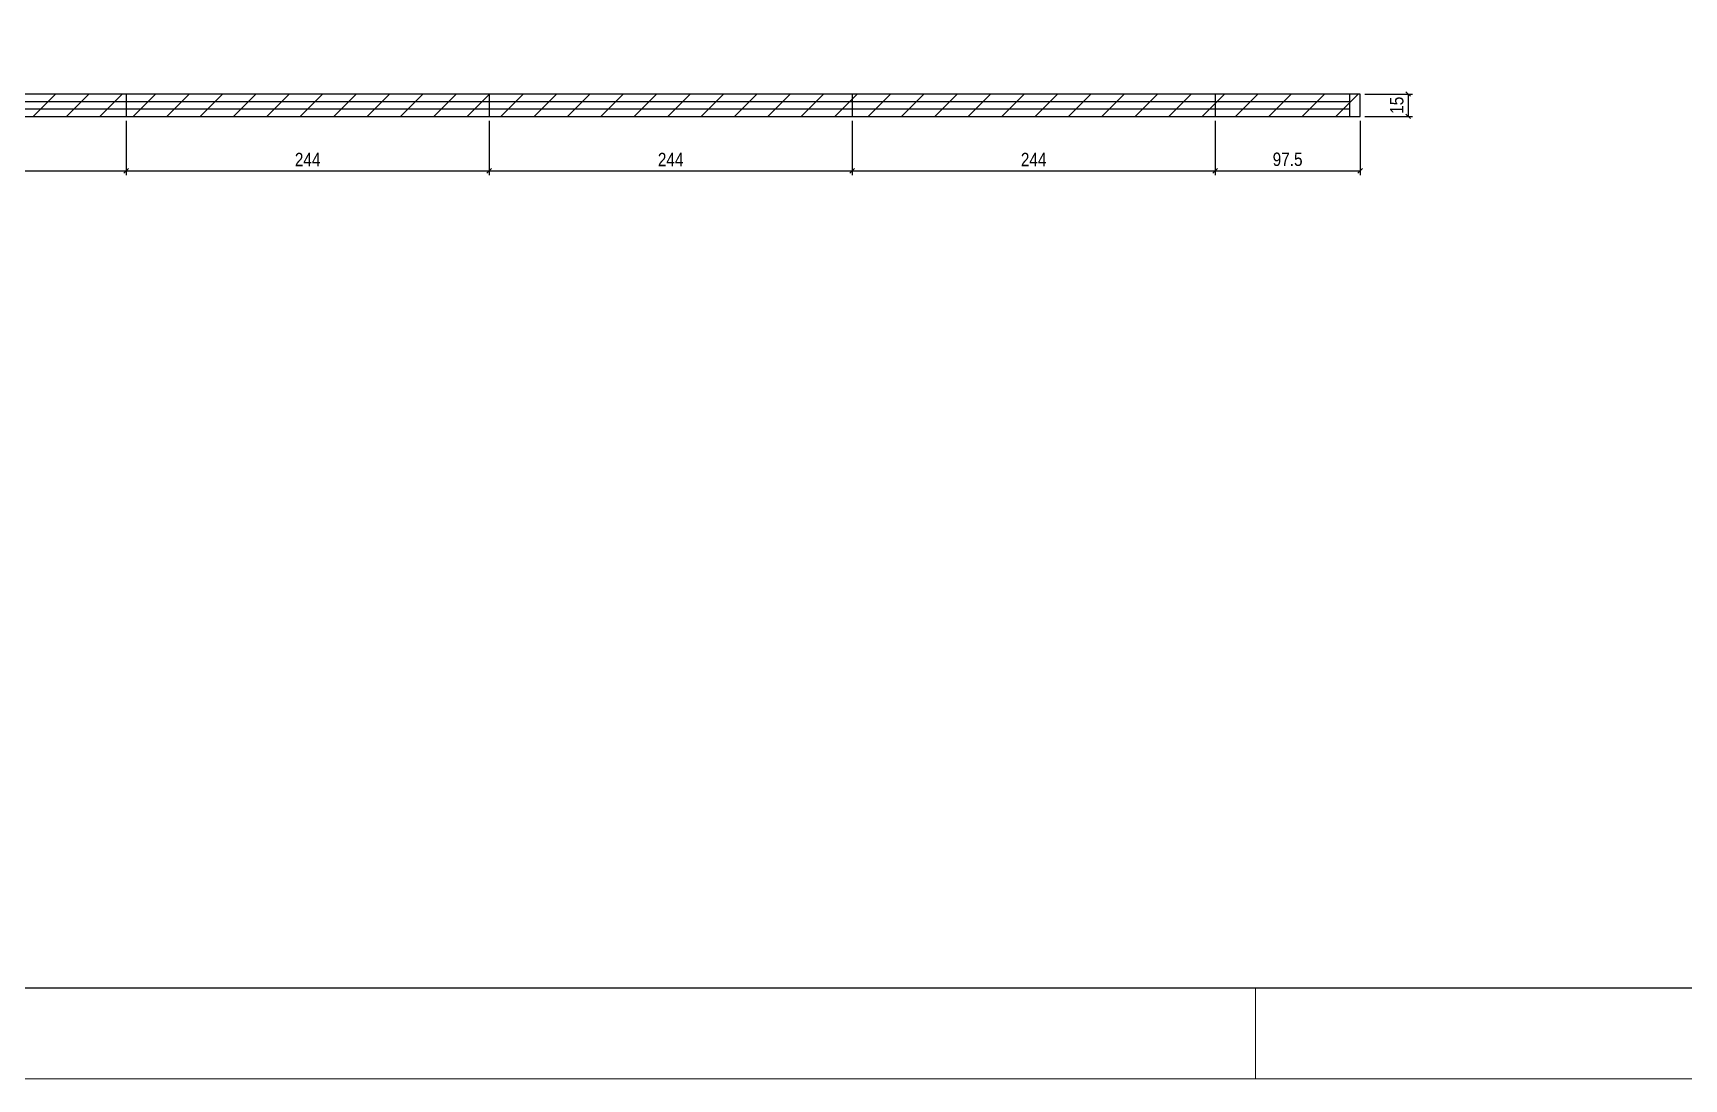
# Model space of a CAD drawing. Extents: x 1860 to 8661, y -614 to 3008.
# Drawn here: x 4456 to 5566, y -614 to 90 of the extents above; entities that cross this region are included whole.
import ezdxf

# ---------------------------------------------------------------- set-up
doc = ezdxf.new("R2010")
doc.units = 0
for name, color, linetype in [('COTA', 241, 'Continuous'), ('Painéis', 200, 'Continuous'), ('SARR_2.2x7', 40, 'Continuous')]:
    doc.layers.add(name, color=color, linetype=linetype)
doc.layers.add('FOLHA', color=255, linetype='Continuous', lineweight=5)
doc.layers.add('Hachura', color=251, linetype='Continuous', lineweight=9)
doc.styles.add('COTA TECNICA-50', font='techl___.ttf', dxfattribs={"height": 9})
doc.dimstyles.new('COTA PAINEL-50', dxfattribs={"dimtxt": 9, "dimasz": 3, "dimexe": 3, "dimexo": 3, "dimgap": 3, "dimtad": 1, "dimdec": 1, "dimzin": 12, "dimdsep": 46, "dimtxsty": 'COTA TECNICA-50', "dimblk1": 'OBLIQUE', "dimblk2": 'OBLIQUE', "dimsah": 1, "dimcen": 0.9, "dimclrd": 4, "dimclre": 4, "dimclrt": 240, "dimadec": 1, "dimazin": 3, "dimtfac": 1, "dimtdec": 1, "dimtmove": 0, "dimatfit": 3, "dimfxl": 1, "dimtolj": 1, "dimtzin": 12, "dimarcsym": 0})

# ---------------------------------------------------------------- blocks, each defined once
blk = doc.blocks.new('_Oblique')
at = {"color": 0, "linetype": 'ByBlock', "lineweight": -2}
blk.add_line((-0.5, -0.5), (0.5, 0.5), dxfattribs=at)
blk = doc.blocks.new('*D1434')
at = {"layer": 'COTA', "color": 4, "lineweight": -2, "transparency": 16777216}
for p, q in [((5351.4, 48.6), (5383.6, 48.6)), ((5380.6, 48.6), (5380.6, 33.6)), ((5351.4, 33.6), (5383.6, 33.6))]:
    blk.add_line(p, q, dxfattribs=at)
at = {"layer": 'Defpoints', "color": 0, "transparency": 16777216}
for p in [(5348.4, 48.6), (5348.4, 33.6), (5380.6, 33.6)]:
    blk.add_point(p, dxfattribs=at)
at = {"layer": 'COTA', "color": 4, "lineweight": -2, "transparency": 16777216, "xscale": 3, "yscale": 3, "zscale": 3}
for p, rotation in [((5380.6, 48.6), 90), ((5380.6, 33.6), 270)]:
    blk.add_blockref('_Oblique', p, dxfattribs=dict(at, rotation=rotation))
at = {"layer": 'COTA', "color": 240, "transparency": 16777216, "insert": (5373, 41.1), "char_height": 9, "attachment_point": 5, "rotation": 90, "style": 'COTA TECNICA-50'}
blk.add_mtext('\\A1;15', dxfattribs=at)
blk = doc.blocks.new('*D1350')
at = {"layer": 'COTA', "color": 4, "lineweight": -2, "transparency": 16777216}
for p, q in [((4274.9, 30.6), (4274.9, -6)), ((4518.9, 30.6), (4518.9, -6)), ((4274.9, -3), (4518.9, -3))]:
    blk.add_line(p, q, dxfattribs=at)
at = {"layer": 'Defpoints', "color": 0, "transparency": 16777216}
for p in [(4274.9, 33.6), (4518.9, 33.6), (4518.9, -3)]:
    blk.add_point(p, dxfattribs=at)
at = {"layer": 'COTA', "color": 4, "lineweight": -2, "transparency": 16777216, "xscale": 3, "yscale": 3, "zscale": 3, "rotation": 180}
blk.add_blockref('_Oblique', (4274.9, -3), dxfattribs=at)
at = {"layer": 'COTA', "color": 4, "lineweight": -2, "transparency": 16777216, "xscale": 3, "yscale": 3, "zscale": 3}
blk.add_blockref('_Oblique', (4518.9, -3), dxfattribs=at)
at = {"layer": 'COTA', "color": 240, "transparency": 16777216, "insert": (4396.9, 4.6), "char_height": 9, "attachment_point": 5, "style": 'COTA TECNICA-50'}
blk.add_mtext('\\A1;244', dxfattribs=at)
blk = doc.blocks.new('*D1351')
at = {"layer": 'COTA', "color": 4, "lineweight": -2, "transparency": 16777216}
for p, q in [((4518.9, 30.6), (4518.9, -6)), ((4762.9, 30.6), (4762.9, -6)), ((4518.9, -3), (4762.9, -3))]:
    blk.add_line(p, q, dxfattribs=at)
at = {"layer": 'Defpoints', "color": 0, "transparency": 16777216}
for p in [(4518.9, 33.6), (4762.9, 33.6), (4762.9, -3)]:
    blk.add_point(p, dxfattribs=at)
at = {"layer": 'COTA', "color": 4, "lineweight": -2, "transparency": 16777216, "xscale": 3, "yscale": 3, "zscale": 3, "rotation": 180}
blk.add_blockref('_Oblique', (4518.9, -3), dxfattribs=at)
at = {"layer": 'COTA', "color": 4, "lineweight": -2, "transparency": 16777216, "xscale": 3, "yscale": 3, "zscale": 3}
blk.add_blockref('_Oblique', (4762.9, -3), dxfattribs=at)
at = {"layer": 'COTA', "color": 240, "transparency": 16777216, "insert": (4640.9, 4.6), "char_height": 9, "attachment_point": 5, "style": 'COTA TECNICA-50'}
blk.add_mtext('\\A1;244', dxfattribs=at)
blk = doc.blocks.new('*D1352')
at = {"layer": 'COTA', "color": 4, "lineweight": -2, "transparency": 16777216}
for p, q in [((4762.9, 30.6), (4762.9, -6)), ((5006.9, 30.6), (5006.9, -6)), ((4762.9, -3), (5006.9, -3))]:
    blk.add_line(p, q, dxfattribs=at)
at = {"layer": 'Defpoints', "color": 0, "transparency": 16777216}
for p in [(4762.9, 33.6), (5006.9, 33.6), (5006.9, -3)]:
    blk.add_point(p, dxfattribs=at)
at = {"layer": 'COTA', "color": 4, "lineweight": -2, "transparency": 16777216, "xscale": 3, "yscale": 3, "zscale": 3, "rotation": 180}
blk.add_blockref('_Oblique', (4762.9, -3), dxfattribs=at)
at = {"layer": 'COTA', "color": 4, "lineweight": -2, "transparency": 16777216, "xscale": 3, "yscale": 3, "zscale": 3}
blk.add_blockref('_Oblique', (5006.9, -3), dxfattribs=at)
at = {"layer": 'COTA', "color": 240, "transparency": 16777216, "insert": (4884.9, 4.6), "char_height": 9, "attachment_point": 5, "style": 'COTA TECNICA-50'}
blk.add_mtext('\\A1;244', dxfattribs=at)
blk = doc.blocks.new('*D1353')
at = {"layer": 'COTA', "color": 4, "lineweight": -2, "transparency": 16777216}
for p, q in [((5006.9, 30.6), (5006.9, -6)), ((5250.9, 30.6), (5250.9, -6)), ((5006.9, -3), (5250.9, -3))]:
    blk.add_line(p, q, dxfattribs=at)
at = {"layer": 'Defpoints', "color": 0, "transparency": 16777216}
for p in [(5006.9, 33.6), (5250.9, 33.6), (5250.9, -3)]:
    blk.add_point(p, dxfattribs=at)
at = {"layer": 'COTA', "color": 4, "lineweight": -2, "transparency": 16777216, "xscale": 3, "yscale": 3, "zscale": 3, "rotation": 180}
blk.add_blockref('_Oblique', (5006.9, -3), dxfattribs=at)
at = {"layer": 'COTA', "color": 4, "lineweight": -2, "transparency": 16777216, "xscale": 3, "yscale": 3, "zscale": 3}
blk.add_blockref('_Oblique', (5250.9, -3), dxfattribs=at)
at = {"layer": 'COTA', "color": 240, "transparency": 16777216, "insert": (5128.9, 4.6), "char_height": 9, "attachment_point": 5, "style": 'COTA TECNICA-50'}
blk.add_mtext('\\A1;244', dxfattribs=at)
blk = doc.blocks.new('*D1354')
at = {"layer": 'COTA', "color": 4, "lineweight": -2, "transparency": 16777216}
for p, q in [((5250.9, 30.6), (5250.9, -6)), ((5348.4, 30.6), (5348.4, -6)), ((5250.9, -3), (5348.4, -3))]:
    blk.add_line(p, q, dxfattribs=at)
at = {"layer": 'Defpoints', "color": 0, "transparency": 16777216}
for p in [(5250.9, 33.6), (5348.4, 33.6), (5348.4, -3)]:
    blk.add_point(p, dxfattribs=at)
at = {"layer": 'COTA', "color": 4, "lineweight": -2, "transparency": 16777216, "xscale": 3, "yscale": 3, "zscale": 3, "rotation": 180}
blk.add_blockref('_Oblique', (5250.9, -3), dxfattribs=at)
at = {"layer": 'COTA', "color": 4, "lineweight": -2, "transparency": 16777216, "xscale": 3, "yscale": 3, "zscale": 3}
blk.add_blockref('_Oblique', (5348.4, -3), dxfattribs=at)
at = {"layer": 'COTA', "color": 240, "transparency": 16777216, "insert": (5299.6, 4.7), "char_height": 9, "attachment_point": 5, "style": 'COTA TECNICA-50'}
blk.add_mtext('\\A1;97.5', dxfattribs=at)

msp = doc.modelspace()

# ---------------------------------------------------------------- hatches: boundary and pattern name
at = {"layer": 'Hachura', "linetype": 'ByBlock'}
h = msp.add_hatch(dxfattribs=at)
h.set_pattern_fill('ANSI31', color=256, scale=5)
h.paths.add_polyline_path([(3045.87, 809.79), (3105.87, 809.79), (3105.87, 972.29), (3045.87, 972.29)])
h.paths.add_polyline_path([(3045.87, 687.79), (3105.87, 687.79), (3105.87, 809.79), (3045.87, 809.79)])
h.paths.add_polyline_path([(3105.87, 687.79), (3045.87, 687.79), (3045.87, 443.79), (3105.87, 443.79)])
h.paths.add_polyline_path([(3105.87, 443.79), (3045.87, 443.79), (3045.87, 199.79), (3105.87, 199.79)])
h.paths.add_polyline_path([(3289.87, 139.79), (3289.87, 199.79), (3045.87, 199.79), (3045.87, 139.79)])
h.paths.add_polyline_path([(3533.87, 139.79), (3533.87, 199.79), (3289.87, 199.79), (3289.87, 139.79)])
h.paths.add_polyline_path([(3533.87, 199.79), (3533.87, 139.79), (3777.87, 139.79), (3777.87, 199.79)])
h.paths.add_polyline_path([(3777.87, 199.79), (3777.87, 139.79), (4021.87, 139.79), (4021.87, 199.79)])
h.paths.add_polyline_path([(4265.87, 139.79), (4265.87, 199.79), (4021.87, 199.79), (4021.87, 139.79)])
h.paths.add_polyline_path([(4509.87, 139.79), (4509.87, 199.79), (4265.87, 199.79), (4265.87, 139.79)])
h.paths.add_polyline_path([(4509.87, 199.79), (4509.87, 139.79), (4753.87, 139.79), (4753.87, 199.79)])
h.paths.add_polyline_path([(4997.87, 139.79), (4997.87, 199.79), (4753.87, 199.79), (4753.87, 139.79)])
h.paths.add_polyline_path([(5241.87, 139.79), (5241.87, 199.79), (4997.87, 199.79), (4997.87, 139.79)])
h.paths.add_polyline_path([(5241.87, 199.79), (5241.87, 139.79), (5333.37, 139.79), (5333.37, 199.79)])
h.paths.add_polyline_path([(5348.37, 33.57), (5348.37, 48.57), (5250.87, 48.57), (5250.87, 33.57)])
h.paths.add_polyline_path([(5006.87, 48.57), (5006.87, 33.57), (5250.87, 33.57), (5250.87, 48.57)])
h.paths.add_polyline_path([(5006.87, 33.57), (5006.87, 48.57), (4762.87, 48.57), (4762.87, 33.57)])
h.paths.add_polyline_path([(4762.87, 33.57), (4762.87, 48.57), (4518.87, 48.57), (4518.87, 33.57)])
h.paths.add_polyline_path([(4518.87, 33.57), (4518.87, 48.57), (4274.87, 48.57), (4274.87, 33.57)])
h.paths.add_polyline_path([(4274.87, 33.57), (4274.87, 48.57), (4030.87, 48.57), (4030.87, 33.57)])
h.paths.add_polyline_path([(3786.87, 48.57), (3786.87, 33.57), (4030.87, 33.57), (4030.87, 48.57)])
h.paths.add_polyline_path([(3542.87, 48.57), (3542.87, 33.57), (3786.87, 33.57), (3786.87, 48.57)])
h.paths.add_polyline_path([(3542.87, 33.57), (3542.87, 48.57), (3298.87, 48.57), (3298.87, 33.57)])
h.paths.add_polyline_path([(3298.87, 33.57), (3298.87, 48.57), (3054.87, 48.57), (3054.87, 33.57)])
h.paths.add_polyline_path([(2938.02, 159.79), (2953.02, 159.79), (2953.02, 403.79), (2938.02, 403.79)])
h.paths.add_polyline_path([(2938.02, 403.79), (2953.02, 403.79), (2953.02, 647.79), (2938.02, 647.79)])
h.paths.add_polyline_path([(2938.02, 647.79), (2953.02, 647.79), (2953.02, 891.79), (2938.02, 891.79)])
h.paths.add_polyline_path([(2953.02, 963.29), (2938.02, 963.29), (2938.02, 891.79), (2953.02, 891.79)])

# ---------------------------------------------------------------- linework, layer by layer
at = {"color": 30}
msp.add_line((8600.49, -552.63), (2012.11, -552.63), dxfattribs=at)
at = {"layer": 'FOLHA'}
for p, q in [((5277.96, -552.63), (5277.96, -613.6)), ((8661.45, -613.6), (1859.7, -613.6))]:
    msp.add_line(p, q, dxfattribs=at)
at = {"layer": 'Painéis'}
for p, q in [((4518.87, 48.57), (4518.87, 33.57)), ((4762.87, 48.57), (4762.87, 33.57)), ((5006.87, 48.57), (5006.87, 33.57)), ((5250.87, 48.57), (5250.87, 33.57))]:
    msp.add_line(p, q, dxfattribs=at)
msp.add_lwpolyline([(3054.87, 33.57), (5348.37, 33.57), (5348.37, 48.57), (3054.87, 48.57)], close=True, dxfattribs=at)
at = {"layer": 'SARR_2.2x7'}
for p, q in [((5341.37, 33.57), (5341.37, 48.57)), ((4274.87, 43.57), (4518.87, 43.57)), ((4274.87, 38.57), (4518.87, 38.57)), ((4518.87, 43.57), (4762.87, 43.57)), ((4518.87, 38.57), (4762.87, 38.57)), ((4762.87, 43.57), (5006.87, 43.57)), ((4762.87, 38.57), (5006.87, 38.57)), ((5006.87, 43.57), (5250.87, 43.57)), ((5006.87, 38.57), (5250.87, 38.57)), ((5250.87, 43.57), (5341.37, 43.57)), ((5250.87, 38.57), (5341.37, 38.57))]:
    msp.add_line(p, q, dxfattribs=at)

# ---------------------------------------------------------------- dimensions: what is measured, and where the dimension line sits
at = {"layer": 'COTA'}
dim = msp.add_linear_dim(base=(5380.65, 33.57), p1=(5348.37, 48.57), p2=(5348.37, 33.57), angle=90, dimstyle='COTA PAINEL-50', dxfattribs=at)
dim.commit()
dim.dimension.update_dxf_attribs({"geometry": '*D1434', "text_midpoint": (5373.05, 41.07)})
for base, p1, p2, picture, middle in [((4518.87, -2.95), (4274.87, 33.57), (4518.87, 33.57), '*D1350', (4396.87, 4.61)), ((4762.87, -2.95), (4518.87, 33.57), (4762.87, 33.57), '*D1351', (4640.87, 4.61)), ((5006.87, -2.95), (4762.87, 33.57), (5006.87, 33.57), '*D1352', (4884.87, 4.61)), ((5250.87, -2.95), (5006.87, 33.57), (5250.87, 33.57), '*D1353', (5128.87, 4.61)), ((5348.37, -2.95), (5250.87, 33.57), (5348.37, 33.57), '*D1354', (5299.62, 4.67))]:
    dim = msp.add_linear_dim(base=base, p1=p1, p2=p2, dimstyle='COTA PAINEL-50', override={"dimtmove": 1}, dxfattribs=at)
    dim.commit()
    dim.dimension.update_dxf_attribs({"geometry": picture, "text_midpoint": middle})

doc.saveas('drawing.dxf')
